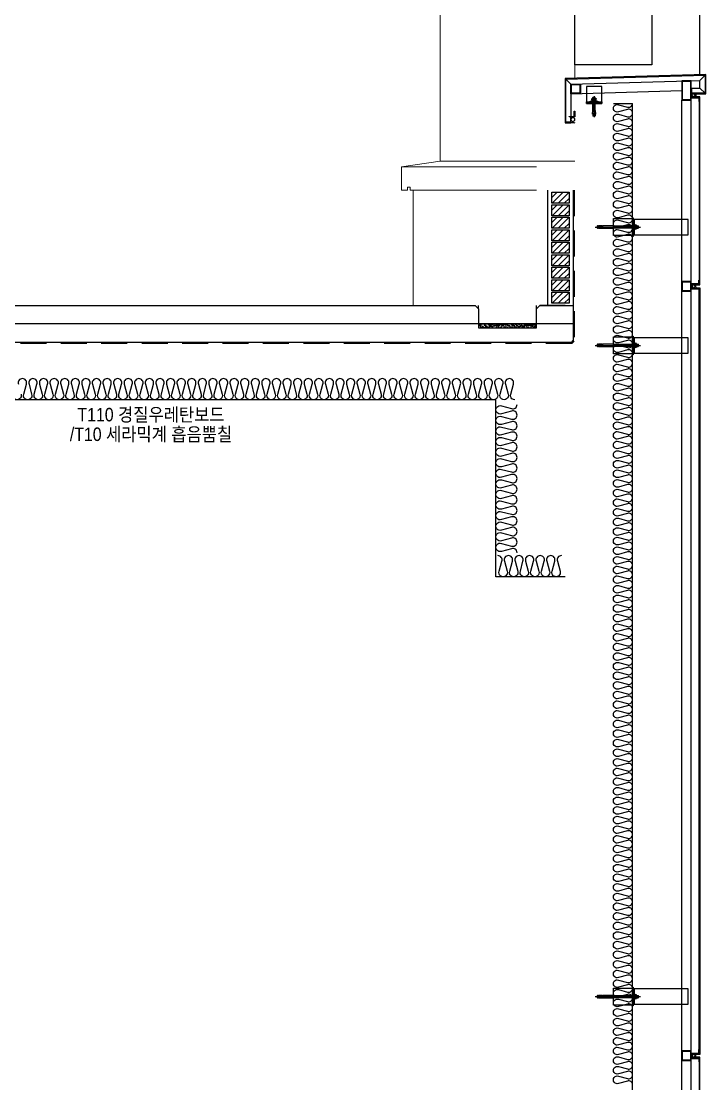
# Model space of a CAD drawing. Header units: millimetres. Extents: x 19868 to 801382, y -4805 to 85279.
# Drawn here: x 156462 to 160018, y 71034 to 76556 of the extents above; entities that cross this region are included whole.
import ezdxf
from ezdxf.enums import TextEntityAlignment as Align

# ---------------------------------------------------------------- set-up
doc = ezdxf.new("R2010")
doc.units = ezdxf.units.MM
doc.header["$LTSCALE"] = 250
doc.linetypes.add('HID', pattern=[2.8, 1.8, -1])
for name, color, linetype in [('0-Sheet', 7, 'Continuous'), ('4', 4, 'Continuous'), ('A-ELE-4', 4, 'Continuous'), ('A-ELE-8', 8, 'Continuous'), ('A-ETC-8', 8, 'Continuous'), ('A-FIN', 6, 'Continuous'), ('A-FIN-8', 8, 'Continuous'), ('A-FIN-9', 7, 'Continuous'), ('A-HAT', 252, 'Continuous'), ('A-HAT-9', 9, 'Continuous'), ('A-HAT-WIREMESH', 9, 'g_mesh'), ('A-WALL', 3, 'Continuous'), ('A-WP', 1, 'HID'), ('fastener', 1, 'Continuous'), ('ISL', 251, 'Continuous'), ('S-TEEL', 4, 'Continuous')]:
    doc.layers.add(name, color=color, linetype=linetype)
doc.layers.add('A-ELE-9', color=9, linetype='Continuous', lineweight=5)
doc.layers.add('NOPLOT', color=191, linetype='Continuous', plot=False)
doc.layers.add('NOPLOT-단열', color=225, linetype='Continuous', plot=False)
doc.styles.add('Gdim', font='')
doc.styles.get('Gdim').set_extended_font_data('Dotum')
doc.linetypes.add('g_mesh', pattern='A,10,-0.8,["X",Gdim,S=0.6,R=0,X=-0.15,Y=-0.3],-0.8', length=11.6)

# ---------------------------------------------------------------- blocks, each defined once
blk = doc.blocks.new('A$C632c858f')
at = {"layer": 'A-ETC-8'}
blk.add_arc((-2.8, 0), 24, 341.8248, 18.1752, dxfattribs=at)
blk.add_ellipse((34, 0), major_axis=(7.59, 0), ratio=0.987937, dxfattribs=at)
blk = doc.blocks.new('A$Cae507117')
at = {"layer": 'A-ETC-8'}
for points in [[(-50, 0), (-50, -50), (0, -50), (0, 0)], [(-46.8, -3.2), (-46.8, -46.8), (-3.2, -46.8), (-3.2, -3.2)]]:
    blk.add_lwpolyline(points, close=True, dxfattribs=at)
blk = doc.blocks.new('A$C17189e19')
at = {"layer": 'A-HAT-9'}
h = blk.add_hatch(dxfattribs=at)
h.set_pattern_fill('AR-SAND', color=256, scale=0.3)
h.set_pattern_definition([(37.5, (-113396.389, 321843.363), (-0.4800094, 14.6823971), [0, -11.5824, 0, -12.954, 0, -12.3825]), (7.5, (-113396.389, 321843.363), (13.4856985, 21.504753), [0, -6.2484, 0, -10.4394, 0, -4.0005]), (327.5, (-113405.761, 321843.363), (23.7297711, 0.04311554), [0, -3.81, 0, -13.716, 0, -17.907]), (317.5, (-113405.761, 321843.363), (22.9066936, 6.6878797), [0, -1.905, 0, -8.9916, 0, -10.287])])
h.paths.add_polyline_path([(0, -96), (300, -96), (300, -116), (0, -116)])
at = {"layer": 'A-FIN'}
for points in [[(-18, 0), (0, -18), (0, -116), (300, -116), (300, -18), (318, 0)], [(0, -96), (300, -96)]]:
    blk.add_lwpolyline(points, dxfattribs=at)
at = {"layer": 'NOPLOT'}
for p, q in [((0, -18), (0, 0)), ((300, -18), (300, 0))]:
    blk.add_line(p, q, dxfattribs=at)
blk = doc.blocks.new('너트 M12')
for p, q in [((-9, 0), (9, 0)), ((-9.5, -9), (-9.5, -0.5)), ((9, -9.5), (-9, -9.5)), ((0, -8.3), (0, -1.2)), ((9.5, -0.5), (9.5, -9))]:
    blk.add_line(p, q)
for centre, start, end in [((-9, -0.5), 90, 180), ((-9, -9), 180, 270), ((9, -0.5), 0, 90), ((9, -9), 270, 0)]:
    blk.add_arc(centre, 0.5, start, end)
at = {"extrusion": (0, 0, -1)}
for centre, major_axis, ratio, start_param, end_param in [((-4.8, -0.9), (-4.75, 0.31), 0.185359, -0.024388, 3.141593), ((4.8, -0.9), (4.75, 0.31), 0.185108, 3.141593, 6.30754), ((-4.8, -8.6), (4.75, 0.31), 0.187111, 0, 3.166211), ((4.8, -8.6), (-4.75, 0.31), 0.185991, 3.117121, 6.283185)]:
    blk.add_ellipse(centre, major_axis=major_axis, ratio=ratio, start_param=start_param, end_param=end_param, dxfattribs=at)
blk = doc.blocks.new('A$C5ebcaad0')
at = {"layer": 'A-ETC-8'}
for p, q in [((-439, -220.5), (-439, -229.5)), ((-437, -219), (-437.5, -219)), ((-426, -220.5), (-437, -219)), ((-431.6, -219.7), (-431.6, -221.5)), ((-415.6, -218.7), (-430.6, -218.7)), ((-426, -220.5), (-412, -220.5)), ((-415.6, -218.7), (-412.6, -218.7)), ((-412.6, -218.7), (-412.6, -231.2)), ((-412, -231), (-412, -219)), ((-409, -219), (-412, -219)), ((-409, -231), (-409, -219)), ((-355, -219), (-409, -219)), ((-355, -219), (-245.5, -219)), ((-234, -219), (-225.5, -219)), ((-234, -220.5), (-224, -220.5)), ((-225.5, -231), (-225.5, -219)), ((-224, -220.5), (-225.5, -219)), ((-224, -229.5), (-224, -220.5)), ((-449, -225), (-214, -225)), ((-437.5, -231), (-437, -231)), ((-437, -231), (-426, -229.5)), ((-431.6, -228.5), (-431.6, -230.2)), ((-431.1, -222.3), (-429.3, -223.5)), ((-431.1, -227.7), (-429.3, -226.5)), ((-430.6, -231.2), (-415.6, -231.2)), ((-421.1, -224), (-427.7, -224)), ((-421.1, -226), (-427.7, -226)), ((-426, -229.5), (-412, -229.5)), ((-420.6, -223.5), (-420.6, -223)), ((-420.6, -227), (-420.6, -226.5)), ((-416.6, -227), (-416.6, -223)), ((-415.6, -231.2), (-412.6, -231.2)), ((-412, -231), (-409, -231)), ((-409, -231), (-355, -231)), ((-245.5, -231), (-355, -231)), ((-234.2, -229.5), (-224, -229.5)), ((-234, -231), (-225.5, -231)), ((-224, -229.5), (-225.5, -231))]:
    blk.add_line(p, q, dxfattribs=at)
for points in [[(-255, -180.5), (-255, -269.5), (-355, -269.5), (-355, -180.5)], [(33.5, -185), (-251.5, -185), (-251.5, -265), (33.5, -265)], [(-251.5, -265), (-245.5, -265), (-245.5, -185), (-251.5, -185)], [(-245.5, -210), (-245.5, -240), (-243.5, -240), (-243.5, -210)]]:
    blk.add_lwpolyline(points, close=True, dxfattribs=at)
blk.add_lwpolyline([(-251.5, -177.5), (-251.5, -272.5, -0.414214), (-252.5, -273.5), (-255, -273.5), (-255, -176.5), (-252.5, -176.5, -0.414214)], format="xyb", close=True, dxfattribs=at)
for centre, radius, start, end in [((-437.5, -220.5), 1.5, 90, 180), ((-430.6, -219.7), 1, 90, 180), ((-437.5, -229.5), 1.5, 180, 270), ((-430.6, -221.5), 1, 180, 236.3099), ((-430.6, -228.5), 1, 123.6901, 180), ((-430.6, -230.2), 1, 180, 270), ((-427.7, -221), 3, 236.3099, 270), ((-427.7, -229), 3, 90, 123.6901), ((-421.1, -223.5), 0.5, 270, 0), ((-421.1, -226.5), 0.5, 0, 90), ((-418.6, -223), 2, 90, 180), ((-418.6, -227), 2, 180, 270), ((-418.6, -223), 2, 0, 90), ((-418.6, -227), 2, 270, 0)]:
    blk.add_arc(centre, radius, start, end, dxfattribs=at)
at = {"layer": 'A-ETC-8', "xscale": -1, "rotation": 90}
blk.add_blockref('너트 M12', (-243.5, -225), dxfattribs=at)
blk = doc.blocks.new('A$C96fbabe3')
at = {"layer": '4', "transparency": 33554687}
h = blk.add_hatch(dxfattribs=at)
h.set_pattern_fill('JIS_LC_20A', color=8, scale=2)
h.set_pattern_definition([(225, (7959.104, -271.924), (28.28427, -28.28427), []), (225, (7957.104, -271.924), (28.28427, -28.28427), [])])
h.paths.add_polyline_path([(-125, 165), (-119, 165), (-119, -35), (-125, -35)])
h = blk.add_hatch(dxfattribs=at)
h.set_pattern_fill('JIS_LC_20A', color=8, scale=2, angle=360)
h.set_pattern_definition([(225, (7939.104, -282.19), (28.28427, -28.28427), []), (225, (7937.104, -282.19), (28.28427, -28.28427), [])])
h.paths.add_polyline_path([(25, 0), (125, 0), (125, 6), (25, 6)])
at = {"layer": 'fastener'}
for p, q in [((-90.3, 140), (-140.3, 140)), ((-135.3, 135.7), (-135.3, 144.2)), ((-127.3, 149.5), (-134.3, 149.5)), ((-134.3, 140), (-127.3, 140)), ((-127.3, 130.5), (-134.3, 130.5)), ((-127.3, 130.5), (-127.3, 149.5)), ((-127.3, 146), (-119, 146, 0)), ((-127.3, 134), (-119, 134, 0)), ((-117, 150.9, 0), (-110.1, 150.9, 0)), ((-117, 145.5, 0), (-110.1, 145.5, 0)), ((-117, 134.5, 0), (-110.1, 134.5, 0)), ((-117, 129, 0), (-110.1, 129, 0)), ((-109, 148.2, 0), (-109, 131.8, 0)), ((-97.3, 146, 0), (-109, 146, 0)), ((-97.3, 134, 0), (-109, 134, 0)), ((-97.3, 134), (-97.3, 146)), ((-97.3, 146), (-95.3, 144)), ((-97.3, 134), (-95.3, 136)), ((-95.3, 136), (-95.3, 144)), ((-117, 1, 0), (-110.1, 1, 0)), ((-90.3, -10), (-140.3, -10)), ((-135.3, -5.7), (-135.3, -14.2)), ((-127.3, -0.5), (-134.3, -0.5)), ((-134.3, -10), (-127.3, -10)), ((-127.3, -19.5), (-134.3, -19.5)), ((-127.3, -0.5), (-127.3, -19.5)), ((-127.3, -4), (-119, -4, 0)), ((-127.3, -16), (-119, -16, 0)), ((-117, -4.5, 0), (-110.1, -4.5, 0)), ((-117, -15.5, 0), (-110.1, -15.5, 0)), ((-117, -20.9, 0), (-110.1, -20.9, 0)), ((-109, -18.2, 0), (-109, -1.8, 0)), ((-97.3, -4, 0), (-109, -4, 0)), ((-97.3, -16, 0), (-109, -16, 0)), ((-97.3, -4), (-97.3, -16)), ((-97.3, -4), (-95.3, -6)), ((-97.3, -16), (-95.3, -14)), ((-95.3, -6), (-95.3, -14))]:
    blk.add_line(p, q, dxfattribs=at)
at = {"layer": 'fastener', "elevation": 0}
for points in [[(-119, 127.8), (-117, 127.8), (-117, 152.2), (-119, 152.2), (-119, 127.8)], [(-119, 2.2), (-117, 2.2), (-117, -22.2), (-119, -22.2), (-119, 2.2)]]:
    blk.add_lwpolyline(points, dxfattribs=at)
at = {"layer": 'fastener'}
for centre, radius, start, end in [((-123.5, 144.7), 11.8, 156.2227, 203.7773), ((-123.5, 135.2), 11.8, 156.2227, 203.7773), ((-112.9, 148.2, 0), 3.88, 315.2164, 44.7836), ((-122.9, 140, 0), 13.9, 336.8008, 23.1992), ((-112.9, 131.8, 0), 3.88, 315.2164, 44.7836), ((-112.9, -1.8, 0), 3.88, 315.2164, 44.7836), ((-123.5, -5.2), 11.8, 156.2227, 203.7773), ((-123.5, -14.7), 11.8, 156.2227, 203.7773), ((-122.9, -10, 0), 13.9, 336.8008, 23.1992), ((-112.9, -18.2, 0), 3.88, 315.2164, 44.7836)]:
    blk.add_arc(centre, radius, start, end, dxfattribs=at)
at = {"layer": 'S-TEEL'}
for points in [[(-125, 165), (-119, 165), (-119, -35), (-125, -35)], [(25, 0), (125, 0), (125, 80), (25, 80)], [(25, 0), (125, 0), (125, 6), (25, 6)]]:
    blk.add_lwpolyline(points, close=True, dxfattribs=at)
blk.add_lwpolyline([(25, 20), (-119, 20), (-119, 120), (141, 120), (141, 20), (125, 20)], dxfattribs=at)
at = {"layer": 'S-TEEL', "color": 1}
for centre, radius, start, end in [((-119, 120), 3, 0, 90), ((-119, 120), 2, 0, 90), ((-119, 120), 1, 0, 90), ((25, 73.5), 3, 90, 270), ((25, 70.5), 3, 150, 270), ((25, 67.5), 3, 150, 270), ((25, 64.5), 3, 150, 270), ((25, 61.5), 3, 150, 270), ((25, 58.5), 3, 150, 270), ((25, 55.5), 3, 150, 270), ((31.5, 80), 3, 0, 180), ((34.5, 80), 3, 0, 120), ((37.5, 80), 3, 0, 120), ((40.5, 80), 3, 0, 120), ((43.5, 80), 3, 0, 120), ((46.5, 80), 3, 0, 120), ((49.5, 80), 3, 0, 120), ((52.5, 80), 3, 0, 120), ((55.5, 80), 3, 0, 120), ((58.5, 80), 3, 0, 120), ((61.5, 80), 3, 0, 120), ((64.5, 80), 3, 0, 120), ((67.5, 80), 3, 0, 120), ((70.5, 80), 3, 0, 120), ((73.5, 80), 3, 0, 120), ((76.5, 80), 3, 0, 120), ((79.5, 80), 3, 0, 120), ((82.5, 80), 3, 0, 120), ((85.5, 80), 3, 0, 120), ((88.5, 80), 3, 0, 120), ((91.5, 80), 3, 0, 120), ((94.5, 80), 3, 0, 120), ((97.5, 80), 3, 0, 120), ((100.5, 80), 3, 0, 120), ((103.5, 80), 3, 0, 120), ((106.5, 80), 3, 0, 120), ((109.5, 80), 3, 0, 120), ((112.5, 80), 3, 0, 120), ((115.5, 80), 3, 0, 120), ((118.5, 80), 3, 0, 120), ((125, 73.5), 3, 270, 90), ((125, 70.5), 3, 270, 30), ((125, 67.5), 3, 270, 30), ((125, 64.5), 3, 270, 30), ((125, 61.5), 3, 270, 30), ((125, 58.5), 3, 270, 30), ((125, 55.5), 3, 270, 30), ((-119, 20), 3, 270, 0), ((-119, 20), 1, 270, 0), ((-119, 20), 2, 270, 0), ((25, 52.5), 3, 150, 270), ((25, 49.5), 3, 150, 270), ((25, 46.5), 3, 150, 270), ((25, 0), 3, 90, 180), ((25, 0), 2, 90, 180), ((25, 0), 1, 90, 180), ((31.5, 0), 3, 0, 180), ((34.5, 0), 3, 0, 120), ((37.5, 0), 3, 0, 120), ((40.5, 0), 3, 0, 120), ((43.5, 0), 3, 0, 120), ((46.5, 0), 3, 0, 120), ((49.5, 0), 3, 0, 120), ((52.5, 0), 3, 0, 120), ((55.5, 0), 3, 0, 120), ((58.5, 0), 3, 0, 120), ((61.5, 0), 3, 0, 120), ((64.5, 0), 3, 0, 120), ((67.5, 0), 3, 0, 120), ((70.5, 0), 3, 0, 120), ((73.5, 0), 3, 0, 120), ((76.5, 0), 3, 0, 120), ((79.5, 0), 3, 0, 120), ((82.5, 0), 3, 0, 120), ((85.5, 0), 3, 0, 120), ((88.5, 0), 3, 0, 120), ((91.5, 0), 3, 0, 120), ((94.5, 0), 3, 0, 120), ((97.5, 0), 3, 0, 120), ((100.5, 0), 3, 0, 120), ((103.5, 0), 3, 0, 120), ((106.5, 0), 3, 0, 120), ((109.5, 0), 3, 0, 120), ((112.5, 0), 3, 0, 120), ((115.5, 0), 3, 0, 120), ((118.5, 0), 3, 0, 120), ((125, 52.5), 3, 270, 30), ((125, 49.5), 3, 270, 30), ((125, 46.5), 3, 270, 30), ((125, 0), 3, 0, 90), ((125, 0), 2, 0, 90), ((125, 0), 1, 0, 90)]:
    blk.add_arc(centre, radius, start, end, dxfattribs=at)
blk = doc.blocks.new('A$Cb620ea58')
at = {"layer": 'A-ELE-4', "elevation": 0}
blk.add_lwpolyline([(-944.3, 2610), (-1344.3, 2610), (-1344.3, -2240), (-944.3, -2240)], close=True, dxfattribs=at)
at = {"layer": 'A-ELE-8'}
blk.add_line((-1594.3, -2290, 0), (-1594.2, 2660, 0), dxfattribs=at)
at = {"layer": 'A-ELE-9'}
for p, q in [((-944.3, 2660, 0), (-944.3, -2308.6, 0)), ((-244.3, 2660, 0), (-244.3, -2740, 0))]:
    blk.add_line(p, q, dxfattribs=at)
at = {"layer": 'S-TEEL'}
for p in [(-819.3, 2357, 0), (-819.3, -1643, 0)]:
    blk.add_blockref('A$C96fbabe3', p, dxfattribs=at)
blk = doc.blocks.new('M12-STUD ANCHOR')
at = {"layer": 'A-ETC-8'}
for p, q in [((17.8, 33.7), (17.8, 40.7)), ((28.2, 30.2), (18, 31.2)), ((18, 28.2), (18, 31.2)), ((18, 31.2), (29.2, 31.2)), ((28.2, 27.2), (18, 28.2)), ((28.7, 42.2), (19.2, 42.2)), ((28.7, 32.2), (19.2, 32.2)), ((22.7, 48), (23.9, 49.2)), ((34.7, 48), (22.7, 48)), ((22.7, -20.8), (22.7, 48)), ((23.3, 33.7), (23.3, 40.7)), ((33.5, 49.2), (23.9, 49.2)), ((23.9, -20.8), (23.9, 49.2)), ((28.2, 27.2), (28.2, 30.2)), ((39.5, 28.2), (28.2, 28.2)), ((28.7, 54.2), (28.7, -55.8)), ((28.7, 42.2), (38.2, 42.2)), ((28.7, 32.2), (38.2, 32.2)), ((29.2, 29.2), (29.2, 32.2)), ((39.5, 31.2), (29.2, 32.2)), ((39.5, 28.2), (29.2, 29.2)), ((33.5, 49.2), (34.7, 48)), ((33.5, -20.8), (33.5, 49.2)), ((34.2, 33.7), (34.2, 40.7)), ((34.7, -20.8), (34.7, 48)), ((39.5, 28.2), (39.5, 31.2)), ((39.7, 33.7), (39.7, 40.7)), ((20.5, -38.8), (21.7, -20.8)), ((28.7, -38.8), (20.5, -38.8)), ((21.7, -20.8), (24.3, -20.8)), ((22.7, -18.4), (34.7, -18.4)), ((22.7, -38.8), (22.7, -48.4)), ((22.7, -41.2), (34.7, -41.2)), ((22.7, -42.4), (34.7, -42.4)), ((22.7, -48.4), (28.7, -48.4)), ((28.7, -50.8), (22.7, -48.4)), ((28.7, -20.8), (24.8, -20.8)), ((25.8, -32.3), (32, -26.1)), ((26.2, -32.6), (32.3, -26.5)), ((31.1, -35.9), (27.5, -35.9)), ((31.1, -36.4), (27.5, -36.4)), ((35.7, -20.8), (28.7, -20.8)), ((31.1, -38.8), (28.7, -38.8)), ((28.7, -50.8), (34.7, -48.4)), ((34.7, -48.4), (28.7, -48.4)), ((32.3, -38.8), (36.9, -38.8)), ((34.7, -38.8), (34.7, -48.4)), ((36.9, -38.8), (35.7, -20.8))]:
    blk.add_line(p, q, dxfattribs=at)
for centre, radius, start, end in [((19.2, 40.7), 1.47, 90, 180), ((19.2, 33.7), 1.47, 180, 270), ((21.8, 40.7), 1.47, 360, 90), ((21.8, 33.7), 1.47, 270, 360), ((24.7, 40.7), 1.47, 90, 180), ((24.7, 33.7), 1.47, 180, 270), ((32.8, 40.7), 1.47, 360, 90), ((32.8, 33.7), 1.47, 270, 360), ((35.7, 40.7), 1.47, 90, 180), ((35.7, 33.7), 1.47, 180, 270), ((38.2, 40.7), 1.47, 360, 90), ((38.2, 33.7), 1.47, 270, 360), ((27.7, -21.9), 3.6, 161.9622, 315), ((27.7, -21.9), 3.12, 159.0667, 315), ((27.5, -34), 2.4, 135, 270), ((27.5, -34), 1.92, 135, 270), ((31.1, -25.3), 1.68, 315, 135), ((31.1, -25.3), 1.2, 315, 135), ((31.1, -37.6), 1.68, 314.4153, 90), ((31.1, -37.6), 1.2, 270, 90)]:
    blk.add_arc(centre, radius, start, end, dxfattribs=at)
blk = doc.blocks.new('A$C7453124a')
at = {"layer": 'A-ETC-8'}
for points in [[(-40, 88.4), (40, 88.4), (40, 0), (-40, 0)], [(-40, 8), (-40, 0), (40, 0), (40, 8)], [(-20, 8), (20, 8), (20, 12), (-20, 12)]]:
    blk.add_lwpolyline(points, close=True, dxfattribs=at)
blk.add_blockref('M12-STUD ANCHOR', (-28.7, -16.2), dxfattribs=at)
blk = doc.blocks.new('A$C74a2a393')
at = {"layer": 'A-ETC-8'}
for points in [[(-50, -100), (-50, 0), (0, 0), (0, -100)], [(-46.8, -96.8), (-46.8, -3.2), (-3.2, -3.2), (-3.2, -96.8)]]:
    blk.add_lwpolyline(points, close=True, dxfattribs=at)
blk = doc.blocks.new('A$Cfc30cc22')
at = {"layer": '0-Sheet'}
for p, q in [((47, -97), (47, 127.1)), ((50, 130), (50, -100)), ((8, -73), (8, -70)), ((8, -70), (20, -70)), ((20, -73), (8, -73)), ((20, -100), (20, -73)), ((50, -100), (20, -100)), ((23, -70), (23, -97)), ((23, -97), (47, -97))]:
    blk.add_line(p, q, dxfattribs=at)
at = {"layer": 'A-ETC-8'}
for p, q in [((-650, 120.1), (-677, 147)), ((20, 100.9), (-650, 120.1)), ((-650, 80), (-650, 120.1)), ((20, 100.9), (47, 127)), ((-677, 53), (-650, 80)), ((-608, 80), (-650, 80)), ((-608, 53), (-608, 80)), ((18.5, 50.9), (-555, 67.8)), ((20, 50.9), (20, -70))]:
    blk.add_line(p, q, dxfattribs=at)
blk.add_lwpolyline([(-642, 31), (-607, 31), (-607, 42), (-605, 42), (-605, 29), (-640.3, 29, -0.226541), (-644, 25.3), (-644, 10.6), (-646, 10.6), (-646, 27, 0.414214)], format="xyb", close=True, dxfattribs=at)
blk.add_lwpolyline([(0, -70), (30, -70), (30, -67), (3, -67), (3, -40), (0, -40)], close=True, dxfattribs=at)
blk.add_arc((10, -163.7), 64.5, 81.0843, 98.9157, dxfattribs=at)
blk.add_ellipse((10, -83.5), major_axis=(0, 10), ratio=0.999542, dxfattribs=at)
at = {"layer": 'A-FIN-9'}
for p, q in [((-680, 50), (-680, 150)), ((-680, 150), (50, 130)), ((47, 127), (-677, 147)), ((-677, 147), (-677, 53)), ((-608, 50), (-680, 50)), ((-677, 53), (-605, 53)), ((-608, 43), (-608, 50)), ((-605, 43), (-608, 43)), ((-605, 53), (-605, 43))]:
    blk.add_line(p, q, dxfattribs=at)
at = {"layer": 'A-ETC-8'}
for name, p in [('A$C74a2a393', (-555, 117.8)), ('A$C7453124a', (-100, 0)), ('A$Cae507117', (20, 100.9))]:
    blk.add_blockref(name, p, dxfattribs=at)
at = {"layer": 'A-ETC-8', "xscale": -1, "rotation": 180}
blk.add_blockref('A$C632c858f', (-650, 42.5), dxfattribs=at)

msp = doc.modelspace()

# ---------------------------------------------------------------- hatches: boundary and pattern name
at = {"layer": 'A-HAT', "lineweight": -3}
h = msp.add_hatch(dxfattribs=at)
h.set_pattern_fill('ANSI31', color=256, scale=7, style=0)
h.set_pattern_definition([(45, (34932.234, 77989.054), (-15.7154482, 15.7154482), [])])
h.paths.add_polyline_path([(159218.2, 75667.4), (159308.2, 75667.4), (159308.2, 75610.4), (159218.2, 75610.4)])
h = msp.add_hatch(dxfattribs=at)
h.set_pattern_fill('ANSI31', color=256, scale=7, style=0)
h.set_pattern_definition([(45, (34932.234, 77924.054), (-15.7154482, 15.7154482), [])])
h.paths.add_polyline_path([(159218.2, 75602.4), (159308.2, 75602.4), (159308.2, 75545.4), (159218.2, 75545.4)])
h = msp.add_hatch(dxfattribs=at)
h.set_pattern_fill('ANSI31', color=256, scale=7, style=0)
h.set_pattern_definition([(45, (34932.234, 77859.054), (-15.7154482, 15.7154482), [])])
h.paths.add_polyline_path([(159218.2, 75537.4), (159308.2, 75537.4), (159308.2, 75480.4), (159218.2, 75480.4)])
h = msp.add_hatch(dxfattribs=at)
h.set_pattern_fill('ANSI31', color=256, scale=7, style=0)
h.set_pattern_definition([(45, (34932.234, 77794.054), (-15.7154482, 15.7154482), [])])
h.paths.add_polyline_path([(159218.2, 75472.4), (159308.2, 75472.4), (159308.2, 75415.4), (159218.2, 75415.4)])
h = msp.add_hatch(dxfattribs=at)
h.set_pattern_fill('ANSI31', color=256, scale=7, style=0)
h.set_pattern_definition([(45, (34932.234, 77729.054), (-15.7154482, 15.7154482), [])])
h.paths.add_polyline_path([(159218.2, 75407.4), (159308.2, 75407.4), (159308.2, 75350.4), (159218.2, 75350.4)])
h = msp.add_hatch(dxfattribs=at)
h.set_pattern_fill('ANSI31', color=256, scale=7, style=0)
h.set_pattern_definition([(45, (34932.234, 77664.054), (-15.7154482, 15.7154482), [])])
h.paths.add_polyline_path([(159218.2, 75342.4), (159308.2, 75342.4), (159308.2, 75285.4), (159218.2, 75285.4)])
h = msp.add_hatch(dxfattribs=at)
h.set_pattern_fill('ANSI31', color=256, scale=7, style=0)
h.set_pattern_definition([(45, (34932.234, 77599.054), (-15.7154482, 15.7154482), [])])
h.paths.add_polyline_path([(159218.2, 75277.4), (159308.2, 75277.4), (159308.2, 75220.4), (159218.2, 75220.4)])
h = msp.add_hatch(dxfattribs=at)
h.set_pattern_fill('ANSI31', color=256, scale=7, style=0)
h.set_pattern_definition([(45, (34932.234, 77534.054), (-15.7154482, 15.7154482), [])])
h.paths.add_polyline_path([(159218.2, 75212.4), (159308.2, 75212.4), (159308.2, 75155.4), (159218.2, 75155.4)])
h = msp.add_hatch(dxfattribs=at)
h.set_pattern_fill('ANSI31', color=256, scale=7, style=0)
h.set_pattern_definition([(45, (34932.234, 77469.054), (-15.7154482, 15.7154482), [])])
h.paths.add_polyline_path([(159218.2, 75147.4), (159308.2, 75147.4), (159308.2, 75090.4), (159218.2, 75090.4)])

# ---------------------------------------------------------------- linework, layer by layer
at = {"layer": 'A-ELE-9'}
for p, q in [((159338.2, 75828.9), (158638.2, 75828.9)), ((159138.2, 75798.9, 0), (158438.2, 75798.9)), ((159138.2, 75678.9, 0), (158483.2, 75678.9))]:
    msp.add_line(p, q, dxfattribs=at)
for points in [[(158638.2, 75828.9), (158438.2, 75798.9), (158438.2, 75678.9), (158468.2, 75678.9), (158468.2, 75693.9), (158483.2, 75693.9), (158483.2, 75678.9)], [(158498.2, 75678.9), (158498.2, 75078.9)]]:
    msp.add_lwpolyline(points, dxfattribs=at)
at = {"layer": 'A-ETC-8'}
for p, q in [((159893.2, 51218.9), (159893.2, 76146.7)), ((159943.2, 51218.9), (159943.2, 76146.7))]:
    msp.add_line(p, q, dxfattribs=at)
for points in [[(159980.2, 75190.4), (159945.2, 75190.4), (159945.2, 75179.4), (159943.2, 75179.4), (159943.2, 75192.4), (159978.6, 75192.4, -0.226541), (159982.2, 75196.1), (159982.2, 75210.8), (159984.2, 75210.8), (159984.2, 75194.4, 0.414214)], [(159980.2, 75167.4), (159945.2, 75167.4), (159945.2, 75178.4), (159943.2, 75178.4), (159943.2, 75165.4), (159978.6, 75165.4, 0.226541), (159982.2, 75161.8), (159982.2, 75147.1), (159984.2, 75147.1), (159984.2, 75163.4, -0.414214)], [(159980.2, 71190.4), (159945.2, 71190.4), (159945.2, 71179.4), (159943.2, 71179.4), (159943.2, 71192.4), (159978.6, 71192.4, -0.226541), (159982.2, 71196.1), (159982.2, 71210.8), (159984.2, 71210.8), (159984.2, 71194.4, 0.414214)], [(159980.2, 71167.4), (159945.2, 71167.4), (159945.2, 71178.4), (159943.2, 71178.4), (159943.2, 71165.4), (159978.6, 71165.4, 0.226541), (159982.2, 71161.8), (159982.2, 71147.1), (159984.2, 71147.1), (159984.2, 71163.4, -0.414214)]]:
    msp.add_lwpolyline(points, format="xyb", close=True, dxfattribs=at)
at = {"layer": 'A-FIN'}
for p, q in [((159198.2, 75078.9), (159198.2, 75678.9)), ((118456.2, 75078.9), (158820.2, 75078.9)), ((159288.2, 75078.9), (159156.2, 75078.9)), ((159156.2, 75078.9), (159330.2, 75078.9)), ((159156.2, 75078.9), (159330.2, 75078.9)), ((159156.2, 75078.9), (159288.2, 75078.9))]:
    msp.add_line(p, q, dxfattribs=at)
for points in [[(159947.2, 75190.4), (159947.2, 75186.4), (159988.2, 75186.4), (159988.2, 76163.9), (159945.2, 76163.9), (159945.2, 76159.9), (159984.2, 76159.9), (159984.2, 75190.4), (159947.2, 75190.4)], [(159947.2, 75167.4), (159947.2, 75171.4), (159988.2, 75171.4), (159988.2, 71186.4), (159947.2, 71186.4), (159947.2, 71190.4), (159984.2, 71190.4), (159984.2, 75167.4), (159947.2, 75167.4)], [(159947.2, 67190.4), (159947.2, 67186.4), (159988.2, 67186.4), (159988.2, 71171.4), (159947.2, 71171.4), (159947.2, 71167.4), (159984.2, 71167.4), (159984.2, 67190.4), (159947.2, 67190.4)]]:
    msp.add_lwpolyline(points, close=True, dxfattribs=at)
at = {"layer": 'A-FIN-8'}
for p, q in [((159330.2, 75678.9), (159330.2, 74897.1)), ((159330.2, 75678.9), (159330.2, 74897.1)), ((159320, 74886.9), (159330.2, 74897.1)), ((159320, 74886.9), (117956.4, 74886.9))]:
    msp.add_line(p, q, dxfattribs=at)
at = {"layer": 'A-HAT-WIREMESH', "ltscale": 0.6}
msp.add_line((159330.2, 74982.9), (117946.2, 74982.9), dxfattribs=at)
at = {"layer": 'A-WALL'}
for points in [[(159308.2, 75667.4), (159308.2, 75610.4), (159218.2, 75610.4), (159218.2, 75667.4)], [(159308.2, 75602.4), (159308.2, 75545.4), (159218.2, 75545.4), (159218.2, 75602.4)], [(159308.2, 75537.4), (159308.2, 75480.4), (159218.2, 75480.4), (159218.2, 75537.4)], [(159308.2, 75472.4), (159308.2, 75415.4), (159218.2, 75415.4), (159218.2, 75472.4)], [(159308.2, 75407.4), (159308.2, 75350.4), (159218.2, 75350.4), (159218.2, 75407.4)], [(159308.2, 75342.4), (159308.2, 75285.4), (159218.2, 75285.4), (159218.2, 75342.4)], [(159308.2, 75277.4), (159308.2, 75220.4), (159218.2, 75220.4), (159218.2, 75277.4)], [(159308.2, 75212.4), (159308.2, 75155.4), (159218.2, 75155.4), (159218.2, 75212.4)], [(159308.2, 75147.4), (159308.2, 75090.4), (159218.2, 75090.4), (159218.2, 75147.4)]]:
    msp.add_lwpolyline(points, close=True, dxfattribs=at)
at = {"layer": 'A-WP', "ltscale": 0.3}
for p, q in [((159335.2, 75678.9), (159335.2, 74894.1)), ((159323.1, 74881.9), (159335.2, 74894.1)), ((159323.1, 74881.9), (117953.4, 74881.9))]:
    msp.add_line(p, q, dxfattribs=at)
at = {"layer": 'ISL'}
for p in [(159538.2, 76128.9), (159638.2, 48708.9)]:
    msp.add_line(p, (159638.2, 76128.9), dxfattribs=at)
for points in [[(159638.2, 71028.9, 0.524856), (159611.1, 71047.6), (159565.3, 71035.2, -1.449198), (159565.3, 71072.6), (159611.1, 71060.2, 0.524856), (159638.2, 71078.9, 0.524856), (159611.1, 71097.6), (159565.3, 71085.2, -1.449198), (159565.3, 71122.6), (159611.1, 71110.2, 0.524856), (159638.2, 71128.9, 0.524856), (159611.1, 71147.6), (159565.3, 71135.2, -1.449198), (159565.3, 71172.6), (159611.1, 71160.2, 0.524856), (159638.2, 71178.9, 0.524856), (159611.1, 71197.6), (159565.3, 71185.2, -1.449198), (159565.3, 71222.6), (159611.1, 71210.2, 0.524856), (159638.2, 71228.9, 0.524856), (159611.1, 71247.6), (159565.3, 71235.2, -1.449198), (159565.3, 71272.6), (159611.1, 71260.2, 0.524856), (159638.2, 71278.9, 0.524856), (159611.1, 71297.6), (159565.3, 71285.2, -1.449198), (159565.3, 71322.6), (159611.1, 71310.2, 0.524856), (159638.2, 71328.9, 0.524856), (159611.1, 71347.6), (159565.3, 71335.2, -1.449198), (159565.3, 71372.6), (159611.1, 71360.2, 0.524856), (159638.2, 71378.9, 0.524856), (159611.1, 71397.6), (159565.3, 71385.2, -1.449198), (159565.3, 71422.6), (159611.1, 71410.2, 0.524856), (159638.2, 71428.9, 0.524856), (159611.1, 71447.6), (159565.3, 71435.2, -1.449198), (159565.3, 71472.6), (159611.1, 71460.2, 0.524856), (159638.2, 71478.9, 0.524856), (159611.1, 71497.6), (159565.3, 71485.2, -1.449198), (159565.3, 71522.6), (159611.1, 71510.2, 0.524856), (159638.2, 71528.9, 0.524856), (159611.1, 71547.6), (159565.3, 71535.2, -1.449198), (159565.3, 71572.6), (159611.1, 71560.2, 0.524856), (159638.2, 71578.9, 0.524856), (159611.1, 71597.6), (159565.3, 71585.2, -1.449198), (159565.3, 71622.6), (159611.1, 71610.2, 0.524856), (159638.2, 71628.9, 0.524856), (159611.1, 71647.6), (159565.3, 71635.2, -1.449198), (159565.3, 71672.6), (159611.1, 71660.2, 0.524856), (159638.2, 71678.9, 0.524856), (159611.1, 71697.6), (159565.3, 71685.2, -1.449198), (159565.3, 71722.6), (159611.1, 71710.2, 0.524856), (159638.2, 71728.9, 0.524856), (159611.1, 71747.6), (159565.3, 71735.2, -1.449198), (159565.3, 71772.6), (159611.1, 71760.2, 0.524856), (159638.2, 71778.9, 0.524856), (159611.1, 71797.6), (159565.3, 71785.2, -1.449198), (159565.3, 71822.6), (159611.1, 71810.2, 0.524856), (159638.2, 71828.9, 0.524856), (159611.1, 71847.6), (159565.3, 71835.2, -1.449198), (159565.3, 71872.6), (159611.1, 71860.2, 0.524856), (159638.2, 71878.9, 0.524856), (159611.1, 71897.6), (159565.3, 71885.2, -1.449198), (159565.3, 71922.6), (159611.1, 71910.2, 0.524856), (159638.2, 71928.9, 0.524856), (159611.1, 71947.6), (159565.3, 71935.2, -1.449198), (159565.3, 71972.6), (159611.1, 71960.2, 0.524856), (159638.2, 71978.9, 0.524856), (159611.1, 71997.6), (159565.3, 71985.2, -1.449198), (159565.3, 72022.6), (159611.1, 72010.2, 0.524856), (159638.2, 72028.9, 0.524856), (159611.1, 72047.6), (159565.3, 72035.2, -1.449198), (159565.3, 72072.6), (159611.1, 72060.2, 0.524856), (159638.2, 72078.9, 0.524856), (159611.1, 72097.6), (159565.3, 72085.2, -1.449198), (159565.3, 72122.6), (159611.1, 72110.2, 0.524856), (159638.2, 72128.9, 0.524856), (159611.1, 72147.6), (159565.3, 72135.2, -1.449198), (159565.3, 72172.6), (159611.1, 72160.2, 0.524856), (159638.2, 72178.9, 0.524856), (159611.1, 72197.6), (159565.3, 72185.2, -1.449198), (159565.3, 72222.6), (159611.1, 72210.2, 0.524856), (159638.2, 72228.9, 0.524856), (159611.1, 72247.6), (159565.3, 72235.2, -1.449198), (159565.3, 72272.6), (159611.1, 72260.2, 0.524856), (159638.2, 72278.9, 0.524856), (159611.1, 72297.6), (159565.3, 72285.2, -1.449198), (159565.3, 72322.6), (159611.1, 72310.2, 0.524856), (159638.2, 72328.9, 0.524856), (159611.1, 72347.6), (159565.3, 72335.2, -1.449198), (159565.3, 72372.6), (159611.1, 72360.2, 0.524856), (159638.2, 72378.9, 0.524856), (159611.1, 72397.6), (159565.3, 72385.2, -1.449198), (159565.3, 72422.6), (159611.1, 72410.2, 0.524856), (159638.2, 72428.9, 0.524856), (159611.1, 72447.6), (159565.3, 72435.2, -1.449198), (159565.3, 72472.6), (159611.1, 72460.2, 0.524856), (159638.2, 72478.9, 0.524856), (159611.1, 72497.6), (159565.3, 72485.2, -1.449198), (159565.3, 72522.6), (159611.1, 72510.2, 0.524856), (159638.2, 72528.9, 0.524856), (159611.1, 72547.6), (159565.3, 72535.2, -1.449198), (159565.3, 72572.6), (159611.1, 72560.2, 0.524856), (159638.2, 72578.9, 0.524856), (159611.1, 72597.6), (159565.3, 72585.2, -1.449198), (159565.3, 72622.6), (159611.1, 72610.2, 0.524856), (159638.2, 72628.9, 0.524856), (159611.1, 72647.6), (159565.3, 72635.2, -1.449198), (159565.3, 72672.6), (159611.1, 72660.2, 0.524856), (159638.2, 72678.9, 0.524856), (159611.1, 72697.6), (159565.3, 72685.2, -1.449198), (159565.3, 72722.6), (159611.1, 72710.2, 0.524856), (159638.2, 72728.9, 0.524856), (159611.1, 72747.6), (159565.3, 72735.2, -1.449198), (159565.3, 72772.6), (159611.1, 72760.2, 0.524856), (159638.2, 72778.9, 0.524856), (159611.1, 72797.6), (159565.3, 72785.2, -1.449198), (159565.3, 72822.6), (159611.1, 72810.2, 0.524856), (159638.2, 72828.9, 0.524856), (159611.1, 72847.6), (159565.3, 72835.2, -1.449198), (159565.3, 72872.6), (159611.1, 72860.2, 0.524856), (159638.2, 72878.9, 0.524856), (159611.1, 72897.6), (159565.3, 72885.2, -1.449198), (159565.3, 72922.6), (159611.1, 72910.2, 0.524856), (159638.2, 72928.9, 0.524856), (159611.1, 72947.6), (159565.3, 72935.2, -1.449198), (159565.3, 72972.6), (159611.1, 72960.2, 0.524856), (159638.2, 72978.9, 0.524856), (159611.1, 72997.6), (159565.3, 72985.2, -1.449198), (159565.3, 73022.6), (159611.1, 73010.2, 0.524856), (159638.2, 73028.9, 0.524856), (159611.1, 73047.6), (159565.3, 73035.2, -1.449198), (159565.3, 73072.6), (159611.1, 73060.2, 0.524856), (159638.2, 73078.9, 0.524856), (159611.1, 73097.6), (159565.3, 73085.2, -1.449198), (159565.3, 73122.6), (159611.1, 73110.2, 0.524856), (159638.2, 73128.9, 0.524856), (159611.1, 73147.6), (159565.3, 73135.2, -1.449198), (159565.3, 73172.6), (159611.1, 73160.2, 0.524856), (159638.2, 73178.9, 0.524856), (159611.1, 73197.6), (159565.3, 73185.2, -1.449198), (159565.3, 73222.6), (159611.1, 73210.2, 0.524856), (159638.2, 73228.9, 0.524856), (159611.1, 73247.6), (159565.3, 73235.2, -1.449198), (159565.3, 73272.6), (159611.1, 73260.2, 0.524856), (159638.2, 73278.9, 0.524856), (159611.1, 73297.6), (159565.3, 73285.2, -1.449198), (159565.3, 73322.6), (159611.1, 73310.2, 0.524856), (159638.2, 73328.9, 0.524856), (159611.1, 73347.6), (159565.3, 73335.2, -1.449198), (159565.3, 73372.6), (159611.1, 73360.2, 0.524856), (159638.2, 73378.9, 0.524856), (159611.1, 73397.6), (159565.3, 73385.2, -1.449198), (159565.3, 73422.6), (159611.1, 73410.2, 0.524856), (159638.2, 73428.9, 0.524856), (159611.1, 73447.6), (159565.3, 73435.2, -1.449198), (159565.3, 73472.6), (159611.1, 73460.2, 0.524856), (159638.2, 73478.9, 0.524856), (159611.1, 73497.6), (159565.3, 73485.2, -1.449198), (159565.3, 73522.6), (159611.1, 73510.2, 0.524856), (159638.2, 73528.9, 0.524856), (159611.1, 73547.6), (159565.3, 73535.2, -1.449198), (159565.3, 73572.6), (159611.1, 73560.2, 0.524856), (159638.2, 73578.9, 0.524856), (159611.1, 73597.6), (159565.3, 73585.2, -1.449198), (159565.3, 73622.6), (159611.1, 73610.2, 0.524856), (159638.2, 73628.9, 0.524856), (159611.1, 73647.6), (159565.3, 73635.2, -1.449198), (159565.3, 73672.6), (159611.1, 73660.2, 0.524856), (159638.2, 73678.9, 0.524856), (159611.1, 73697.6), (159565.3, 73685.2, -1.449198), (159565.3, 73722.6), (159611.1, 73710.2, 0.524856), (159638.2, 73728.9, 0.524856), (159611.1, 73747.6), (159565.3, 73735.2, -1.449198), (159565.3, 73772.6), (159611.1, 73760.2, 0.524856), (159638.2, 73778.9, 0.524856), (159611.1, 73797.6), (159565.3, 73785.2, -1.449198), (159565.3, 73822.6), (159611.1, 73810.2, 0.524856), (159638.2, 73828.9, 0.524856), (159611.1, 73847.6), (159565.3, 73835.2, -1.449198), (159565.3, 73872.6), (159611.1, 73860.2, 0.524856), (159638.2, 73878.9, 0.524856), (159611.1, 73897.6), (159565.3, 73885.2, -1.449198), (159565.3, 73922.6), (159611.1, 73910.2, 0.524856), (159638.2, 73928.9, 0.524856), (159611.1, 73947.6), (159565.3, 73935.2, -1.449198), (159565.3, 73972.6), (159611.1, 73960.2, 0.524856), (159638.2, 73978.9, 0.524856), (159611.1, 73997.6), (159565.3, 73985.2, -1.449198), (159565.3, 74022.6), (159611.1, 74010.2, 0.524856), (159638.2, 74028.9, 0.524856), (159611.1, 74047.6), (159565.3, 74035.2, -1.449198), (159565.3, 74072.6), (159611.1, 74060.2, 0.524856), (159638.2, 74078.9, 0.524856), (159611.1, 74097.6), (159565.3, 74085.2, -1.449198), (159565.3, 74122.6), (159611.1, 74110.2, 0.524856), (159638.2, 74128.9, 0.524856), (159611.1, 74147.6), (159565.3, 74135.2, -1.449198), (159565.3, 74172.6), (159611.1, 74160.2, 0.524856), (159638.2, 74178.9, 0.524856), (159611.1, 74197.6), (159565.3, 74185.2, -1.449198), (159565.3, 74222.6), (159611.1, 74210.2, 0.524856), (159638.2, 74228.9, 0.524856), (159611.1, 74247.6), (159565.3, 74235.2, -1.449198), (159565.3, 74272.6), (159611.1, 74260.2, 0.524856), (159638.2, 74278.9, 0.524856), (159611.1, 74297.6), (159565.3, 74285.2, -1.449198), (159565.3, 74322.6), (159611.1, 74310.2, 0.524856), (159638.2, 74328.9, 0.524856), (159611.1, 74347.6), (159565.3, 74335.2, -1.449198), (159565.3, 74372.6), (159611.1, 74360.2, 0.524856), (159638.2, 74378.9, 0.524856), (159611.1, 74397.6), (159565.3, 74385.2, -1.449198), (159565.3, 74422.6), (159611.1, 74410.2, 0.524856), (159638.2, 74428.9, 0.524856), (159611.1, 74447.6), (159565.3, 74435.2, -1.449198), (159565.3, 74472.6), (159611.1, 74460.2, 0.524856), (159638.2, 74478.9, 0.524856), (159611.1, 74497.6), (159565.3, 74485.2, -1.449198), (159565.3, 74522.6), (159611.1, 74510.2, 0.524856), (159638.2, 74528.9, 0.524856), (159611.1, 74547.6), (159565.3, 74535.2, -1.449198), (159565.3, 74572.6), (159611.1, 74560.2, 0.524856), (159638.2, 74578.9, 0.524856), (159611.1, 74597.6), (159565.3, 74585.2, -1.449198), (159565.3, 74622.6), (159611.1, 74610.2, 0.524856), (159638.2, 74628.9, 0.524856), (159611.1, 74647.6), (159565.3, 74635.2, -1.449198), (159565.3, 74672.6), (159611.1, 74660.2, 0.524856), (159638.2, 74678.9, 0.524856), (159611.1, 74697.6), (159565.3, 74685.2, -1.449198), (159565.3, 74722.6), (159611.1, 74710.2, 0.524856), (159638.2, 74728.9, 0.524856), (159611.1, 74747.6), (159565.3, 74735.2, -1.449198), (159565.3, 74772.6), (159611.1, 74760.2, 0.524856), (159638.2, 74778.9, 0.524856), (159611.1, 74797.6), (159565.3, 74785.2, -1.449198), (159565.3, 74822.6), (159611.1, 74810.2, 0.524856), (159638.2, 74828.9, 0.524856), (159611.1, 74847.6), (159565.3, 74835.2, -1.449198), (159565.3, 74872.6), (159611.1, 74860.2, 0.524856), (159638.2, 74878.9, 0.524856), (159611.1, 74897.6), (159565.3, 74885.2, -1.449198), (159565.3, 74922.6), (159611.1, 74910.2, 0.524856), (159638.2, 74928.9, 0.524856), (159611.1, 74947.6), (159565.3, 74935.2, -1.449198), (159565.3, 74972.6), (159611.1, 74960.2, 0.524856), (159638.2, 74978.9, 0.524856), (159611.1, 74997.6), (159565.3, 74985.2, -1.449198), (159565.3, 75022.6), (159611.1, 75010.2, 0.524856), (159638.2, 75028.9, 0.524856), (159611.1, 75047.6), (159565.3, 75035.2, -1.449198), (159565.3, 75072.6), (159611.1, 75060.2, 0.524856), (159638.2, 75078.9, 0.524856), (159611.1, 75097.6), (159565.3, 75085.2, -1.449198), (159565.3, 75122.6), (159611.1, 75110.2, 0.524856), (159638.2, 75128.9, 0.524856), (159611.1, 75147.6), (159565.3, 75135.2, -1.449198), (159565.3, 75172.6), (159611.1, 75160.2, 0.524856), (159638.2, 75178.9, 0.524856), (159611.1, 75197.6), (159565.3, 75185.2, -1.449198), (159565.3, 75222.6), (159611.1, 75210.2, 0.524856), (159638.2, 75228.9, 0.524856), (159611.1, 75247.6), (159565.3, 75235.2, -1.449198), (159565.3, 75272.6), (159611.1, 75260.2, 0.524856), (159638.2, 75278.9, 0.524856), (159611.1, 75297.6), (159565.3, 75285.2, -1.449198), (159565.3, 75322.6), (159611.1, 75310.2, 0.524856), (159638.2, 75328.9, 0.524856), (159611.1, 75347.6), (159565.3, 75335.2, -1.449198), (159565.3, 75372.6), (159611.1, 75360.2, 0.524856), (159638.2, 75378.9, 0.524856), (159611.1, 75397.6), (159565.3, 75385.2, -1.449198), (159565.3, 75422.6), (159611.1, 75410.2, 0.524856), (159638.2, 75428.9, 0.524856), (159611.1, 75447.6), (159565.3, 75435.2, -1.449198), (159565.3, 75472.6), (159611.1, 75460.2, 0.524856), (159638.2, 75478.9, 0.524856), (159611.1, 75497.6), (159565.3, 75485.2, -1.449198), (159565.3, 75522.6), (159611.1, 75510.2, 0.524856), (159638.2, 75528.9, 0.524856), (159611.1, 75547.6), (159565.3, 75535.2, -1.449198), (159565.3, 75572.6), (159611.1, 75560.2, 0.524856), (159638.2, 75578.9, 0.524856), (159611.1, 75597.6), (159565.3, 75585.2, -1.449198), (159565.3, 75622.6), (159611.1, 75610.2, 0.524856), (159638.2, 75628.9, 0.524856), (159611.1, 75647.6), (159565.3, 75635.2, -1.449198), (159565.3, 75672.6), (159611.1, 75660.2, 0.524856), (159638.2, 75678.9, 0.524856), (159611.1, 75697.6), (159565.3, 75685.2, -1.449198), (159565.3, 75722.6), (159611.1, 75710.2, 0.524856), (159638.2, 75728.9, 0.524856), (159611.1, 75747.6), (159565.3, 75735.2, -1.449198), (159565.3, 75772.6), (159611.1, 75760.2, 0.524856), (159638.2, 75778.9, 0.524856), (159611.1, 75797.6), (159565.3, 75785.2, -1.449198), (159565.3, 75822.6), (159611.1, 75810.2, 0.524856), (159638.2, 75828.9, 0.524856), (159611.1, 75847.6), (159565.3, 75835.2, -1.449198), (159565.3, 75872.6), (159611.1, 75860.2, 0.524856), (159638.2, 75878.9, 0.524856), (159611.1, 75897.6), (159565.3, 75885.2, -1.449198), (159565.3, 75922.6), (159611.1, 75910.2, 0.524856), (159638.2, 75928.9, 0.524856), (159611.1, 75947.6), (159565.3, 75935.2, -1.449198), (159565.3, 75972.6), (159611.1, 75960.2, 0.524856), (159638.2, 75978.9, 0.524856), (159611.1, 75997.6), (159565.3, 75985.2, -1.449198), (159565.3, 76022.6), (159611.1, 76010.2, 0.524856), (159638.2, 76028.9, 0.524856), (159611.1, 76047.6), (159565.3, 76035.2, -1.449198), (159565.3, 76072.6), (159611.1, 76060.2, 0.524856), (159638.2, 76078.9, 0.524856), (159611.1, 76097.6), (159565.3, 76085.2, -1.449198), (159565.3, 76122.6), (159611.1, 76110.2, 0.524856), (159638.2, 76128.9)], [(159025.7, 74588.9, -0.524933), (159005.1, 74618.7), (159018.8, 74669.1, 0.524856), (158998.2, 74698.9, 0.524856), (158977.6, 74669.1), (158991.3, 74618.7, -1.449198), (158950.1, 74618.7), (158963.8, 74669.1, 0.524856), (158943.2, 74698.9, 0.524856), (158922.6, 74669.1), (158936.3, 74618.7, -1.449198), (158895.1, 74618.7), (158908.8, 74669.1, 0.524856), (158888.2, 74698.9, 0.524856), (158867.6, 74669.1), (158881.3, 74618.7, -1.449198), (158840.1, 74618.7), (158853.8, 74669.1, 0.524856), (158833.2, 74698.9, 0.524856), (158812.6, 74669.1), (158826.3, 74618.7, -1.449198), (158785.1, 74618.7), (158798.8, 74669.1, 0.524856), (158778.2, 74698.9, 0.524856), (158757.6, 74669.1), (158771.3, 74618.7, -1.449198), (158730.1, 74618.7), (158743.8, 74669.1, 0.524856), (158723.2, 74698.9, 0.524856), (158702.6, 74669.1), (158716.3, 74618.7, -1.449198), (158675.1, 74618.7), (158688.8, 74669.1, 0.524856), (158668.2, 74698.9, 0.524856), (158647.6, 74669.1), (158661.3, 74618.7, -1.449198), (158620.1, 74618.7), (158633.8, 74669.1, 0.524856), (158613.2, 74698.9, 0.524856), (158592.6, 74669.1), (158606.3, 74618.7, -1.449198), (158565.1, 74618.7), (158578.8, 74669.1, 0.524856), (158558.2, 74698.9, 0.524856), (158537.6, 74669.1), (158551.3, 74618.7, -1.449198), (158510.1, 74618.7), (158523.8, 74669.1, 0.524856), (158503.2, 74698.9, 0.524856), (158482.6, 74669.1), (158496.3, 74618.7, -1.449198), (158455.1, 74618.7), (158468.8, 74669.1, 0.524856), (158448.2, 74698.9, 0.524856), (158427.6, 74669.1), (158441.3, 74618.7, -1.449198), (158400.1, 74618.7), (158413.8, 74669.1, 0.524856), (158393.2, 74698.9, 0.524856), (158372.6, 74669.1), (158386.3, 74618.7, -1.449198), (158345.1, 74618.7), (158358.8, 74669.1, 0.524856), (158338.2, 74698.9, 0.524856), (158317.6, 74669.1), (158331.3, 74618.7, -1.449198), (158290.1, 74618.7), (158303.8, 74669.1, 0.524856), (158283.2, 74698.9, 0.524856), (158262.6, 74669.1), (158276.3, 74618.7, -1.449198), (158235.1, 74618.7), (158248.8, 74669.1, 0.524856), (158228.2, 74698.9, 0.524856), (158207.6, 74669.1), (158221.3, 74618.7, -1.449198), (158180.1, 74618.7), (158193.8, 74669.1, 0.524856), (158173.2, 74698.9, 0.524856), (158152.6, 74669.1), (158166.3, 74618.7, -1.449198), (158125.1, 74618.7), (158138.8, 74669.1, 0.524856), (158118.2, 74698.9, 0.524856), (158097.6, 74669.1), (158111.3, 74618.7, -1.449198), (158070.1, 74618.7), (158083.8, 74669.1, 0.524856), (158063.2, 74698.9, 0.524856), (158042.6, 74669.1), (158056.3, 74618.7, -1.449198), (158015.1, 74618.7), (158028.8, 74669.1, 0.524856), (158008.2, 74698.9, 0.524856), (157987.6, 74669.1), (158001.3, 74618.7, -1.449198), (157960.1, 74618.7), (157973.8, 74669.1, 0.524856), (157953.2, 74698.9, 0.524856), (157932.6, 74669.1), (157946.3, 74618.7, -1.449198), (157905.1, 74618.7), (157918.8, 74669.1, 0.524856), (157898.2, 74698.9, 0.524856), (157877.6, 74669.1), (157891.3, 74618.7, -1.449198), (157850.1, 74618.7), (157863.8, 74669.1, 0.524856), (157843.2, 74698.9, 0.524856), (157822.6, 74669.1), (157836.3, 74618.7, -1.449198), (157795.1, 74618.7), (157808.8, 74669.1, 0.524856), (157788.2, 74698.9, 0.524856), (157767.6, 74669.1), (157781.3, 74618.7, -1.449198), (157740.1, 74618.7), (157753.8, 74669.1, 0.524856), (157733.2, 74698.9, 0.524856), (157712.6, 74669.1), (157726.3, 74618.7, -1.449198), (157685.1, 74618.7), (157698.8, 74669.1, 0.524856), (157678.2, 74698.9, 0.524856), (157657.6, 74669.1), (157671.3, 74618.7, -1.449198), (157630.1, 74618.7), (157643.8, 74669.1, 0.524856), (157623.2, 74698.9, 0.524856), (157602.6, 74669.1), (157616.3, 74618.7, -1.449198), (157575.1, 74618.7), (157588.8, 74669.1, 0.524856), (157568.2, 74698.9, 0.524856), (157547.6, 74669.1), (157561.3, 74618.7, -1.449198), (157520.1, 74618.7), (157533.8, 74669.1, 0.524856), (157513.2, 74698.9, 0.524856), (157492.6, 74669.1), (157506.3, 74618.7, -1.449198), (157465.1, 74618.7), (157478.8, 74669.1, 0.524856), (157458.2, 74698.9, 0.524856), (157437.6, 74669.1), (157451.3, 74618.7, -1.449198), (157410.1, 74618.7), (157423.8, 74669.1, 0.524856), (157403.2, 74698.9, 0.524856), (157382.6, 74669.1), (157396.3, 74618.7, -1.449198), (157355.1, 74618.7), (157368.8, 74669.1, 0.524856), (157348.2, 74698.9, 0.524856), (157327.6, 74669.1), (157341.3, 74618.7, -1.449198), (157300.1, 74618.7), (157313.8, 74669.1, 0.524856), (157293.2, 74698.9, 0.524856), (157272.6, 74669.1), (157286.3, 74618.7, -1.449198), (157245.1, 74618.7), (157258.8, 74669.1, 0.524856), (157238.2, 74698.9, 0.524856), (157217.6, 74669.1), (157231.3, 74618.7, -1.449198), (157190.1, 74618.7), (157203.8, 74669.1, 0.524856), (157183.2, 74698.9, 0.524856), (157162.6, 74669.1), (157176.3, 74618.7, -1.449198), (157135.1, 74618.7), (157148.8, 74669.1, 0.524856), (157128.2, 74698.9, 0.524856), (157107.6, 74669.1), (157121.3, 74618.7, -1.449198), (157080.1, 74618.7), (157093.8, 74669.1, 0.524856), (157073.2, 74698.9, 0.524856), (157052.6, 74669.1), (157066.3, 74618.7, -1.449198), (157025.1, 74618.7), (157038.8, 74669.1, 0.524856), (157018.2, 74698.9, 0.524856), (156997.6, 74669.1), (157011.3, 74618.7, -1.449198), (156970.1, 74618.7), (156983.8, 74669.1, 0.524856), (156963.2, 74698.9, 0.524856), (156942.6, 74669.1), (156956.3, 74618.7, -1.449198), (156915.1, 74618.7), (156928.8, 74669.1, 0.524856), (156908.2, 74698.9, 0.524856), (156887.6, 74669.1), (156901.3, 74618.7, -1.449198), (156860.1, 74618.7), (156873.8, 74669.1, 0.524856), (156853.2, 74698.9, 0.524856), (156832.6, 74669.1), (156846.3, 74618.7, -1.449198), (156805.1, 74618.7), (156818.8, 74669.1, 0.524856), (156798.2, 74698.9, 0.524856), (156777.6, 74669.1), (156791.3, 74618.7, -1.449198), (156750.1, 74618.7), (156763.8, 74669.1, 0.524856), (156743.2, 74698.9, 0.524856), (156722.6, 74669.1), (156736.3, 74618.7, -1.449198), (156695.1, 74618.7), (156708.8, 74669.1, 0.524856), (156688.2, 74698.9, 0.524856), (156667.6, 74669.1), (156681.3, 74618.7, -1.449198), (156640.1, 74618.7), (156653.8, 74669.1, 0.524856), (156633.2, 74698.9, 0.524856), (156612.6, 74669.1), (156626.3, 74618.7, -1.449198), (156585.1, 74618.7), (156598.8, 74669.1, 0.524856), (156578.2, 74698.9, 0.524856), (156557.6, 74669.1), (156571.3, 74618.7, -1.449198), (156530.1, 74618.7), (156543.8, 74669.1, 0.524856), (156523.2, 74698.9, 0.524856), (156502.6, 74669.1), (156516.3, 74618.7, -1.449198), (156475.1, 74618.7), (156488.8, 74669.1, 0.524856), (156468.2, 74698.9, 0.524856), (156447.6, 74669.1)], [(156461.3, 74618.7, -1.449198), (156420.1, 74618.7)], [(159038.2, 73793.9, 0.524856), (159008.4, 73814.5), (158958, 73800.9, -1.449198), (158958, 73842), (159008.4, 73828.4, 0.524856), (159038.2, 73848.9, 0.524856), (159008.4, 73869.5), (158958, 73855.9, -1.449198), (158958, 73897), (159008.4, 73883.4, 0.524856), (159038.2, 73903.9, 0.524856), (159008.4, 73924.5), (158958, 73910.9, -1.449198), (158958, 73952), (159008.4, 73938.4, 0.524856), (159038.2, 73958.9, 0.524856), (159008.4, 73979.5), (158958, 73965.9, -1.449198), (158958, 74007), (159008.4, 73993.4, 0.524856), (159038.2, 74013.9, 0.524856), (159008.4, 74034.5), (158958, 74020.9, -1.449198), (158958, 74062), (159008.4, 74048.4, 0.524856), (159038.2, 74068.9, 0.524856), (159008.4, 74089.5), (158958, 74075.9, -1.449198), (158958, 74117), (159008.4, 74103.4, 0.524856), (159038.2, 74123.9, 0.524856), (159008.4, 74144.5), (158958, 74130.9, -1.449198), (158958, 74172), (159008.4, 74158.4, 0.524856), (159038.2, 74178.9, 0.524856), (159008.4, 74199.5), (158958, 74185.9, -1.449198), (158958, 74227), (159008.4, 74213.4, 0.524856), (159038.2, 74233.9, 0.524856), (159008.4, 74254.5), (158958, 74240.9, -1.449198), (158958, 74282), (159008.4, 74268.4, 0.524856), (159038.2, 74288.9, 0.524856), (159008.4, 74309.5), (158958, 74295.9, -1.449198), (158958, 74337), (159008.4, 74323.4, 0.524856), (159038.2, 74343.9, 0.524856), (159008.4, 74364.5), (158958, 74350.9, -1.449198), (158958, 74392), (159008.4, 74378.4, 0.524856), (159038.2, 74398.9, 0.524856), (159008.4, 74419.5), (158958, 74405.9, -1.449198), (158958, 74447), (159008.4, 74433.4, 0.524856), (159038.2, 74453.9, 0.524856), (159008.4, 74474.5), (158958, 74460.9, -1.449198), (158958, 74502), (159008.4, 74488.4, 0.524856), (159038.2, 74508.9, 0.524856), (159008.4, 74529.5), (158958, 74515.9, -1.449198), (158958, 74557), (159008.4, 74543.4, 0.524856), (159038.2, 74563.9)], [(159268.2, 73778.9, 0.524856), (159247.6, 73749.1), (159261.3, 73698.7, -0.524933), (159240.7, 73668.9, -0.524933), (159220.1, 73698.7), (159233.8, 73749.1, 0.524856), (159213.2, 73778.9, 0.524856), (159192.6, 73749.1), (159206.3, 73698.7, -1.449198), (159165.1, 73698.7), (159178.8, 73749.1, 0.524856), (159158.2, 73778.9, 0.524856), (159137.6, 73749.1), (159151.3, 73698.7, -1.449198), (159110.1, 73698.7), (159123.8, 73749.1, 0.524856), (159103.2, 73778.9, 0.524856), (159082.6, 73749.1), (159096.3, 73698.7, -1.449198), (159055.1, 73698.7), (159068.8, 73749.1, 0.524856), (159048.2, 73778.9, 0.524856), (159027.6, 73749.1), (159041.3, 73698.7, -1.449198), (159000.1, 73698.7), (159013.8, 73749.1, 0.524856), (158993.2, 73778.9, 0.524856), (158972.6, 73749.1), (158986.3, 73698.7, -1.449198), (158945.1, 73698.7), (158958.8, 73749.1, 0.524856), (158938.2, 73778.9)]]:
    msp.add_lwpolyline(points, format="xyb", dxfattribs=at)
msp.add_lwpolyline([(159288.2, 73668.9), (158928.2, 73668.9), (158928.2, 74588.9), (155148.2, 74588.9), (155148.2, 73468.9), (154128.2, 73468.9), (154128.2, 74588.9), (139248.2, 74588.9), (139248.2, 73468.9), (138028.2, 73468.9), (138028.2, 74588.9), (123148.2, 74588.9), (123148.2, 73468.9), (122128.2, 73468.9), (122128.2, 74588.9), (118348.2, 74588.9), (118348.2, 73668.9), (117988.2, 73668.9)], dxfattribs=at)

# ---------------------------------------------------------------- block references
at = {"layer": 'A-ETC-8'}
for p in [(159893.2, 75711.4), (159893.2, 75096.4), (159893.2, 71711.4)]:
    msp.add_blockref('A$C5ebcaad0', p, dxfattribs=at)
at = {"layer": 'A-ETC-8', "rotation": 180}
for p in [(159893.2, 75153.9), (159893.2, 71153.9)]:
    msp.add_blockref('A$Cae507117', p, dxfattribs=at)
at = {"layer": 'A-ETC-8', "xscale": -1}
for p in [(159988.2, 75178.9), (159988.2, 71178.9)]:
    msp.add_blockref('A$C632c858f', p, dxfattribs=at)
at = {"layer": 'A-FIN'}
msp.add_blockref('A$C17189e19', (158838.2, 75078.9), dxfattribs=at)
at = {"layer": 'A-FIN-9', "xscale": -1}
for name, p in [('A$Cb620ea58', (158394, 78568.9, 0)), ('A$Cfc30cc22', (159338.2, 76128.9))]:
    msp.add_blockref(name, p, dxfattribs=at)

# ---------------------------------------------------------------- texts
at = {"layer": 'NOPLOT-단열', "style": 'Gdim', "width": 0.9}
for s, p in [('T110 경질우레탄보드', (157136.4, 74511.5)), ('/T10 세라믹계 흡음뿜칠', (157136.4, 74409.4))]:
    msp.add_text(s, height=70, dxfattribs=at).set_placement(p, align=Align.MIDDLE_CENTER)

doc.saveas('drawing.dxf')
